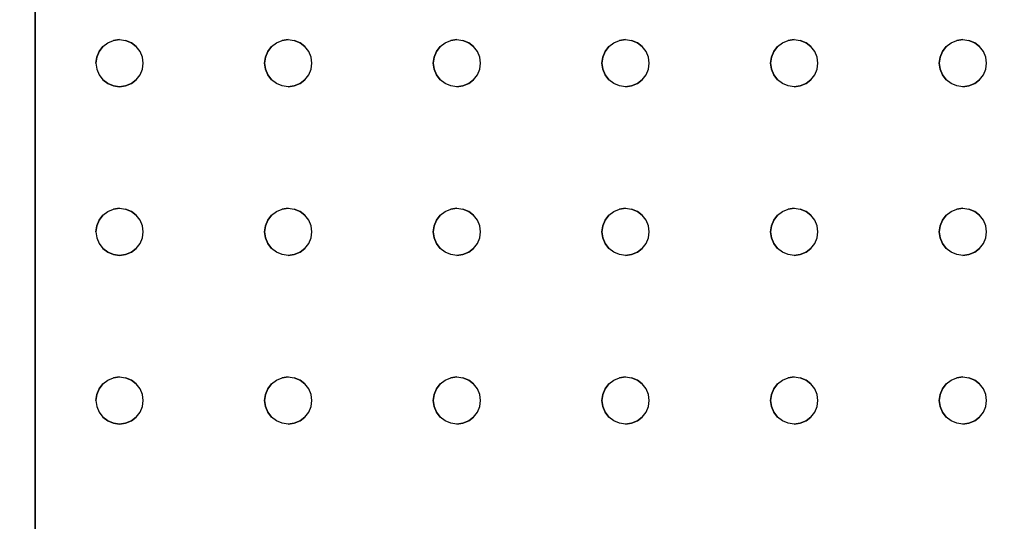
# Model space of a CAD drawing. Header units: inches. Extents: x -827 to 154, y -802 to 207.
# Drawn here: x 51.55 to 74.8, y -121.48 to -109.78 of the extents above; entities that cross this region are included whole.
import ezdxf

# ---------------------------------------------------------------- set-up
doc = ezdxf.new("R2010")
doc.units = ezdxf.units.IN
doc.header["$MEASUREMENT"] = 0
for name, color, linetype, lineweight in [('A-ANNO-DIMS', 211, 'Continuous', 9), ('A-ANNO-DIMS-48', 211, 'Continuous', 9), ('Layer0', 7, 'Continuous', 9), ('welding_bench_skp', 8, 'Continuous', 9)]:
    doc.layers.add(name, color=color, linetype=linetype, lineweight=lineweight)
doc.styles.add('Arial', font='arial.ttf', dxfattribs={"height": 4.5})
doc.dimstyles.new('Linear_-_3_32__Arial', dxfattribs={"dimscale": 12, "dimtxt": 4.591167, "dimasz": 0.5, "dimexe": 0.375, "dimexo": 0.25, "dimgap": 0.25, "dimtad": 1, "dimdec": 5, "dimrnd": 0.03125, "dimzin": 1, "dimdsep": 46, "dimlunit": 4, "dimtxsty": 'Arial', "dimblk1": 'OBLIQUE', "dimblk2": 'OBLIQUE', "dimsah": 1, "dimcen": 0.09, "dimdle": 0.375, "dimazin": 0, "dimtfac": 1, "dimtdec": 4, "dimtix": 1, "dimtmove": 0, "dimatfit": 3, "dimfxl": 1, "dimtvp": 1, "dimtfill": 1, "dimfrac": 2, "dimtolj": 1, "dimtzin": 0, "dimarcsym": 2})

# ---------------------------------------------------------------- blocks, each defined once
blk = doc.blocks.new('welding_bench_skp_5-403460-Level 1')
at = {"layer": 'Layer0'}
for p, q in [((4.724, 59.055), (34.646, 59.055)), ((34.646, 59.055), (4.724, 59.055)), ((9.365, 57.362), (9.453, 57.476)), ((9.453, 57.476), (9.365, 57.362)), ((9.567, 57.564), (9.453, 57.476)), ((9.567, 57.564), (9.453, 57.476)), ((9.7, 57.619), (9.567, 57.564)), ((9.7, 57.619), (9.567, 57.564)), ((9.843, 57.638), (9.7, 57.619)), ((9.843, 57.638), (9.7, 57.619)), ((9.985, 57.619), (9.843, 57.638)), ((9.843, 57.638), (9.985, 57.619)), ((10.118, 57.564), (9.985, 57.619)), ((9.985, 57.619), (10.118, 57.564)), ((10.232, 57.476), (10.118, 57.564)), ((10.118, 57.564), (10.232, 57.476)), ((10.232, 57.476), (10.32, 57.362)), ((10.232, 57.476), (10.32, 57.362)), ((13.302, 57.362), (13.39, 57.476)), ((13.39, 57.476), (13.302, 57.362)), ((13.504, 57.564), (13.39, 57.476)), ((13.504, 57.564), (13.39, 57.476)), ((13.637, 57.619), (13.504, 57.564)), ((13.637, 57.619), (13.504, 57.564)), ((13.78, 57.638), (13.637, 57.619)), ((13.78, 57.638), (13.637, 57.619)), ((13.922, 57.619), (13.78, 57.638)), ((13.78, 57.638), (13.922, 57.619)), ((14.055, 57.564), (13.922, 57.619)), ((13.922, 57.619), (14.055, 57.564)), ((14.169, 57.476), (14.055, 57.564)), ((14.055, 57.564), (14.169, 57.476)), ((14.169, 57.476), (14.257, 57.362)), ((14.169, 57.476), (14.257, 57.362)), ((17.239, 57.362), (17.327, 57.476)), ((17.327, 57.476), (17.239, 57.362)), ((17.441, 57.564), (17.327, 57.476)), ((17.441, 57.564), (17.327, 57.476)), ((17.574, 57.619), (17.441, 57.564)), ((17.574, 57.619), (17.441, 57.564)), ((17.717, 57.638), (17.574, 57.619)), ((17.717, 57.638), (17.574, 57.619)), ((17.859, 57.619), (17.717, 57.638)), ((17.717, 57.638), (17.859, 57.619)), ((17.992, 57.564), (17.859, 57.619)), ((17.859, 57.619), (17.992, 57.564)), ((18.106, 57.476), (17.992, 57.564)), ((17.992, 57.564), (18.106, 57.476)), ((18.106, 57.476), (18.194, 57.362)), ((18.106, 57.476), (18.194, 57.362)), ((9.291, 57.087), (9.31, 57.229)), ((9.31, 57.229), (9.291, 57.087)), ((9.31, 57.229), (9.365, 57.362)), ((9.365, 57.362), (9.31, 57.229)), ((10.32, 57.362), (10.375, 57.229)), ((10.32, 57.362), (10.375, 57.229)), ((10.375, 57.229), (10.394, 57.087)), ((10.394, 57.087), (10.375, 57.229)), ((13.228, 57.087), (13.247, 57.229)), ((13.247, 57.229), (13.228, 57.087)), ((13.247, 57.229), (13.302, 57.362)), ((13.302, 57.362), (13.247, 57.229)), ((14.257, 57.362), (14.312, 57.229)), ((14.257, 57.362), (14.312, 57.229)), ((14.312, 57.229), (14.331, 57.087)), ((14.331, 57.087), (14.312, 57.229)), ((17.165, 57.087), (17.184, 57.229)), ((17.184, 57.229), (17.165, 57.087)), ((17.184, 57.229), (17.239, 57.362)), ((17.239, 57.362), (17.184, 57.229)), ((18.194, 57.362), (18.249, 57.229)), ((18.194, 57.362), (18.249, 57.229)), ((18.249, 57.229), (18.268, 57.087)), ((18.268, 57.087), (18.249, 57.229)), ((9.31, 56.944), (9.291, 57.087)), ((9.291, 57.087), (9.31, 56.944)), ((10.394, 57.087), (10.375, 56.944)), ((10.394, 57.087), (10.375, 56.944)), ((13.247, 56.944), (13.228, 57.087)), ((13.228, 57.087), (13.247, 56.944)), ((14.331, 57.087), (14.312, 56.944)), ((14.331, 57.087), (14.312, 56.944)), ((17.184, 56.944), (17.165, 57.087)), ((17.165, 57.087), (17.184, 56.944)), ((18.268, 57.087), (18.249, 56.944)), ((18.268, 57.087), (18.249, 56.944)), ((9.365, 56.811), (9.31, 56.944)), ((9.31, 56.944), (9.365, 56.811)), ((9.453, 56.697), (9.365, 56.811)), ((9.365, 56.811), (9.453, 56.697)), ((10.32, 56.811), (10.232, 56.697)), ((10.232, 56.697), (10.32, 56.811)), ((10.375, 56.944), (10.32, 56.811)), ((10.32, 56.811), (10.375, 56.944)), ((13.302, 56.811), (13.247, 56.944)), ((13.247, 56.944), (13.302, 56.811)), ((13.39, 56.697), (13.302, 56.811)), ((13.302, 56.811), (13.39, 56.697)), ((14.257, 56.811), (14.169, 56.697)), ((14.169, 56.697), (14.257, 56.811)), ((14.312, 56.944), (14.257, 56.811)), ((14.257, 56.811), (14.312, 56.944)), ((17.239, 56.811), (17.184, 56.944)), ((17.184, 56.944), (17.239, 56.811)), ((17.327, 56.697), (17.239, 56.811)), ((17.239, 56.811), (17.327, 56.697)), ((18.194, 56.811), (18.106, 56.697)), ((18.106, 56.697), (18.194, 56.811)), ((18.249, 56.944), (18.194, 56.811)), ((18.194, 56.811), (18.249, 56.944)), ((9.453, 56.697), (9.567, 56.609)), ((9.453, 56.697), (9.567, 56.609)), ((9.567, 56.609), (9.7, 56.554)), ((9.567, 56.609), (9.7, 56.554)), ((9.7, 56.554), (9.843, 56.535)), ((9.7, 56.554), (9.843, 56.535)), ((9.843, 56.535), (9.985, 56.554)), ((9.843, 56.535), (9.985, 56.554)), ((9.985, 56.554), (10.118, 56.609)), ((9.985, 56.554), (10.118, 56.609)), ((10.118, 56.609), (10.232, 56.697)), ((10.118, 56.609), (10.232, 56.697)), ((13.39, 56.697), (13.504, 56.609)), ((13.39, 56.697), (13.504, 56.609)), ((13.504, 56.609), (13.637, 56.554)), ((13.504, 56.609), (13.637, 56.554)), ((13.637, 56.554), (13.78, 56.535)), ((13.637, 56.554), (13.78, 56.535)), ((13.78, 56.535), (13.922, 56.554)), ((13.78, 56.535), (13.922, 56.554)), ((13.922, 56.554), (14.055, 56.609)), ((13.922, 56.554), (14.055, 56.609)), ((14.055, 56.609), (14.169, 56.697)), ((14.055, 56.609), (14.169, 56.697)), ((17.327, 56.697), (17.441, 56.609)), ((17.327, 56.697), (17.441, 56.609)), ((17.441, 56.609), (17.574, 56.554)), ((17.441, 56.609), (17.574, 56.554)), ((17.574, 56.554), (17.717, 56.535)), ((17.574, 56.554), (17.717, 56.535)), ((17.717, 56.535), (17.859, 56.554)), ((17.717, 56.535), (17.859, 56.554)), ((17.859, 56.554), (17.992, 56.609)), ((17.859, 56.554), (17.992, 56.609)), ((17.992, 56.609), (18.106, 56.697)), ((17.992, 56.609), (18.106, 56.697)), ((9.365, 53.425), (9.453, 53.539)), ((9.365, 53.425), (9.453, 53.539)), ((9.567, 53.627), (9.453, 53.539)), ((9.453, 53.539), (9.567, 53.627)), ((9.7, 53.682), (9.567, 53.627)), ((9.567, 53.627), (9.7, 53.682)), ((9.843, 53.701), (9.7, 53.682)), ((9.7, 53.682), (9.843, 53.701)), ((9.985, 53.682), (9.843, 53.701)), ((9.843, 53.701), (9.985, 53.682)), ((10.118, 53.627), (9.985, 53.682)), ((9.985, 53.682), (10.118, 53.627)), ((10.232, 53.539), (10.118, 53.627)), ((10.118, 53.627), (10.232, 53.539)), ((10.232, 53.539), (10.32, 53.425)), ((10.232, 53.539), (10.32, 53.425)), ((13.302, 53.425), (13.39, 53.539)), ((13.302, 53.425), (13.39, 53.539)), ((13.504, 53.627), (13.39, 53.539)), ((13.39, 53.539), (13.504, 53.627)), ((13.637, 53.682), (13.504, 53.627)), ((13.504, 53.627), (13.637, 53.682)), ((13.78, 53.701), (13.637, 53.682)), ((13.637, 53.682), (13.78, 53.701)), ((13.922, 53.682), (13.78, 53.701)), ((13.78, 53.701), (13.922, 53.682)), ((14.055, 53.627), (13.922, 53.682)), ((13.922, 53.682), (14.055, 53.627)), ((14.169, 53.539), (14.055, 53.627)), ((14.055, 53.627), (14.169, 53.539)), ((14.169, 53.539), (14.257, 53.425)), ((14.169, 53.539), (14.257, 53.425)), ((17.239, 53.425), (17.327, 53.539)), ((17.239, 53.425), (17.327, 53.539)), ((17.441, 53.627), (17.327, 53.539)), ((17.327, 53.539), (17.441, 53.627)), ((17.574, 53.682), (17.441, 53.627)), ((17.441, 53.627), (17.574, 53.682)), ((17.717, 53.701), (17.574, 53.682)), ((17.574, 53.682), (17.717, 53.701)), ((17.859, 53.682), (17.717, 53.701)), ((17.717, 53.701), (17.859, 53.682)), ((17.992, 53.627), (17.859, 53.682)), ((17.859, 53.682), (17.992, 53.627)), ((18.106, 53.539), (17.992, 53.627)), ((17.992, 53.627), (18.106, 53.539)), ((18.106, 53.539), (18.194, 53.425)), ((18.106, 53.539), (18.194, 53.425)), ((9.291, 53.15), (9.31, 53.292)), ((9.291, 53.15), (9.31, 53.292)), ((9.31, 53.292), (9.365, 53.425)), ((9.31, 53.292), (9.365, 53.425)), ((10.32, 53.425), (10.375, 53.292)), ((10.32, 53.425), (10.375, 53.292)), ((10.375, 53.292), (10.394, 53.15)), ((10.394, 53.15), (10.375, 53.292)), ((13.228, 53.15), (13.247, 53.292)), ((13.228, 53.15), (13.247, 53.292)), ((13.247, 53.292), (13.302, 53.425)), ((13.247, 53.292), (13.302, 53.425)), ((14.257, 53.425), (14.312, 53.292)), ((14.257, 53.425), (14.312, 53.292)), ((14.312, 53.292), (14.331, 53.15)), ((14.331, 53.15), (14.312, 53.292)), ((17.165, 53.15), (17.184, 53.292)), ((17.165, 53.15), (17.184, 53.292)), ((17.184, 53.292), (17.239, 53.425)), ((17.184, 53.292), (17.239, 53.425)), ((18.194, 53.425), (18.249, 53.292)), ((18.194, 53.425), (18.249, 53.292)), ((18.249, 53.292), (18.268, 53.15)), ((18.268, 53.15), (18.249, 53.292)), ((9.31, 53.007), (9.291, 53.15)), ((9.291, 53.15), (9.31, 53.007)), ((10.394, 53.15), (10.375, 53.007)), ((10.394, 53.15), (10.375, 53.007)), ((13.247, 53.007), (13.228, 53.15)), ((13.228, 53.15), (13.247, 53.007)), ((14.331, 53.15), (14.312, 53.007)), ((14.331, 53.15), (14.312, 53.007)), ((17.184, 53.007), (17.165, 53.15)), ((17.165, 53.15), (17.184, 53.007)), ((18.268, 53.15), (18.249, 53.007)), ((18.268, 53.15), (18.249, 53.007)), ((9.365, 52.874), (9.31, 53.007)), ((9.31, 53.007), (9.365, 52.874)), ((9.453, 52.76), (9.365, 52.874)), ((9.365, 52.874), (9.453, 52.76)), ((10.32, 52.874), (10.232, 52.76)), ((10.232, 52.76), (10.32, 52.874)), ((10.375, 53.007), (10.32, 52.874)), ((10.32, 52.874), (10.375, 53.007)), ((13.302, 52.874), (13.247, 53.007)), ((13.247, 53.007), (13.302, 52.874)), ((13.39, 52.76), (13.302, 52.874)), ((13.302, 52.874), (13.39, 52.76)), ((14.257, 52.874), (14.169, 52.76)), ((14.169, 52.76), (14.257, 52.874)), ((14.312, 53.007), (14.257, 52.874)), ((14.257, 52.874), (14.312, 53.007)), ((17.239, 52.874), (17.184, 53.007)), ((17.184, 53.007), (17.239, 52.874)), ((17.327, 52.76), (17.239, 52.874)), ((17.239, 52.874), (17.327, 52.76)), ((18.194, 52.874), (18.106, 52.76)), ((18.106, 52.76), (18.194, 52.874)), ((18.249, 53.007), (18.194, 52.874)), ((18.194, 52.874), (18.249, 53.007)), ((9.453, 52.76), (9.567, 52.672)), ((9.453, 52.76), (9.567, 52.672)), ((9.567, 52.672), (9.7, 52.617)), ((9.567, 52.672), (9.7, 52.617)), ((9.7, 52.617), (9.843, 52.598)), ((9.7, 52.617), (9.843, 52.598)), ((9.843, 52.598), (9.985, 52.617)), ((9.843, 52.598), (9.985, 52.617)), ((9.985, 52.617), (10.118, 52.672)), ((9.985, 52.617), (10.118, 52.672)), ((10.118, 52.672), (10.232, 52.76)), ((10.118, 52.672), (10.232, 52.76)), ((13.39, 52.76), (13.504, 52.672)), ((13.39, 52.76), (13.504, 52.672)), ((13.504, 52.672), (13.637, 52.617)), ((13.504, 52.672), (13.637, 52.617)), ((13.637, 52.617), (13.78, 52.598)), ((13.637, 52.617), (13.78, 52.598)), ((13.78, 52.598), (13.922, 52.617)), ((13.78, 52.598), (13.922, 52.617)), ((13.922, 52.617), (14.055, 52.672)), ((13.922, 52.617), (14.055, 52.672)), ((14.055, 52.672), (14.169, 52.76)), ((14.055, 52.672), (14.169, 52.76)), ((17.327, 52.76), (17.441, 52.672)), ((17.327, 52.76), (17.441, 52.672)), ((17.441, 52.672), (17.574, 52.617)), ((17.441, 52.672), (17.574, 52.617)), ((17.574, 52.617), (17.717, 52.598)), ((17.574, 52.617), (17.717, 52.598)), ((17.717, 52.598), (17.859, 52.617)), ((17.717, 52.598), (17.859, 52.617)), ((17.859, 52.617), (17.992, 52.672)), ((17.859, 52.617), (17.992, 52.672)), ((17.992, 52.672), (18.106, 52.76)), ((17.992, 52.672), (18.106, 52.76)), ((9.843, 49.764), (9.7, 49.745)), ((9.7, 49.745), (9.843, 49.764)), ((9.985, 49.745), (9.843, 49.764)), ((9.843, 49.764), (9.985, 49.745)), ((13.78, 49.764), (13.637, 49.745)), ((13.637, 49.745), (13.78, 49.764)), ((13.922, 49.745), (13.78, 49.764)), ((13.78, 49.764), (13.922, 49.745)), ((17.717, 49.764), (17.574, 49.745)), ((17.574, 49.745), (17.717, 49.764)), ((17.859, 49.745), (17.717, 49.764)), ((17.717, 49.764), (17.859, 49.745)), ((9.365, 49.488), (9.453, 49.602)), ((9.365, 49.488), (9.453, 49.602)), ((9.567, 49.69), (9.453, 49.602)), ((9.453, 49.602), (9.567, 49.69)), ((9.7, 49.745), (9.567, 49.69)), ((9.567, 49.69), (9.7, 49.745)), ((10.118, 49.69), (9.985, 49.745)), ((9.985, 49.745), (10.118, 49.69)), ((10.232, 49.602), (10.118, 49.69)), ((10.118, 49.69), (10.232, 49.602)), ((10.232, 49.602), (10.32, 49.488)), ((10.232, 49.602), (10.32, 49.488)), ((13.302, 49.488), (13.39, 49.602)), ((13.302, 49.488), (13.39, 49.602)), ((13.504, 49.69), (13.39, 49.602)), ((13.39, 49.602), (13.504, 49.69)), ((13.637, 49.745), (13.504, 49.69)), ((13.504, 49.69), (13.637, 49.745)), ((14.055, 49.69), (13.922, 49.745)), ((13.922, 49.745), (14.055, 49.69)), ((14.169, 49.602), (14.055, 49.69)), ((14.055, 49.69), (14.169, 49.602)), ((14.169, 49.602), (14.257, 49.488)), ((14.169, 49.602), (14.257, 49.488)), ((17.239, 49.488), (17.327, 49.602)), ((17.239, 49.488), (17.327, 49.602)), ((17.441, 49.69), (17.327, 49.602)), ((17.327, 49.602), (17.441, 49.69)), ((17.574, 49.745), (17.441, 49.69)), ((17.441, 49.69), (17.574, 49.745)), ((17.992, 49.69), (17.859, 49.745)), ((17.859, 49.745), (17.992, 49.69)), ((18.106, 49.602), (17.992, 49.69)), ((17.992, 49.69), (18.106, 49.602)), ((18.106, 49.602), (18.194, 49.488)), ((18.106, 49.602), (18.194, 49.488)), ((9.291, 49.213), (9.31, 49.355)), ((9.291, 49.213), (9.31, 49.355)), ((9.31, 49.355), (9.365, 49.488)), ((9.31, 49.355), (9.365, 49.488)), ((10.32, 49.488), (10.375, 49.355)), ((10.32, 49.488), (10.375, 49.355)), ((10.375, 49.355), (10.394, 49.213)), ((10.394, 49.213), (10.375, 49.355)), ((13.228, 49.213), (13.247, 49.355)), ((13.228, 49.213), (13.247, 49.355)), ((13.247, 49.355), (13.302, 49.488)), ((13.247, 49.355), (13.302, 49.488)), ((14.257, 49.488), (14.312, 49.355)), ((14.257, 49.488), (14.312, 49.355)), ((14.312, 49.355), (14.331, 49.213)), ((14.331, 49.213), (14.312, 49.355)), ((17.165, 49.213), (17.184, 49.355)), ((17.165, 49.213), (17.184, 49.355)), ((17.184, 49.355), (17.239, 49.488)), ((17.184, 49.355), (17.239, 49.488)), ((18.194, 49.488), (18.249, 49.355)), ((18.194, 49.488), (18.249, 49.355)), ((18.249, 49.355), (18.268, 49.213)), ((18.268, 49.213), (18.249, 49.355)), ((9.31, 49.07), (9.291, 49.213)), ((9.291, 49.213), (9.31, 49.07)), ((9.365, 48.937), (9.31, 49.07)), ((9.31, 49.07), (9.365, 48.937)), ((10.375, 49.07), (10.32, 48.937)), ((10.32, 48.937), (10.375, 49.07)), ((10.394, 49.213), (10.375, 49.07)), ((10.394, 49.213), (10.375, 49.07)), ((13.247, 49.07), (13.228, 49.213)), ((13.228, 49.213), (13.247, 49.07)), ((13.302, 48.937), (13.247, 49.07)), ((13.247, 49.07), (13.302, 48.937)), ((14.312, 49.07), (14.257, 48.937)), ((14.257, 48.937), (14.312, 49.07)), ((14.331, 49.213), (14.312, 49.07)), ((14.331, 49.213), (14.312, 49.07)), ((17.184, 49.07), (17.165, 49.213)), ((17.165, 49.213), (17.184, 49.07)), ((17.239, 48.937), (17.184, 49.07)), ((17.184, 49.07), (17.239, 48.937)), ((18.249, 49.07), (18.194, 48.937)), ((18.194, 48.937), (18.249, 49.07)), ((18.268, 49.213), (18.249, 49.07)), ((18.268, 49.213), (18.249, 49.07)), ((9.453, 48.823), (9.365, 48.937)), ((9.365, 48.937), (9.453, 48.823)), ((10.32, 48.937), (10.232, 48.823)), ((10.232, 48.823), (10.32, 48.937)), ((13.39, 48.823), (13.302, 48.937)), ((13.302, 48.937), (13.39, 48.823)), ((14.257, 48.937), (14.169, 48.823)), ((14.169, 48.823), (14.257, 48.937)), ((17.327, 48.823), (17.239, 48.937)), ((17.239, 48.937), (17.327, 48.823)), ((18.194, 48.937), (18.106, 48.823)), ((18.106, 48.823), (18.194, 48.937)), ((9.453, 48.823), (9.567, 48.735)), ((9.453, 48.823), (9.567, 48.735)), ((9.567, 48.735), (9.7, 48.68)), ((9.567, 48.735), (9.7, 48.68)), ((9.7, 48.68), (9.843, 48.661)), ((9.7, 48.68), (9.843, 48.661)), ((9.843, 48.661), (9.985, 48.68)), ((9.843, 48.661), (9.985, 48.68)), ((9.985, 48.68), (10.118, 48.735)), ((9.985, 48.68), (10.118, 48.735)), ((10.118, 48.735), (10.232, 48.823)), ((10.118, 48.735), (10.232, 48.823)), ((13.39, 48.823), (13.504, 48.735)), ((13.39, 48.823), (13.504, 48.735)), ((13.504, 48.735), (13.637, 48.68)), ((13.504, 48.735), (13.637, 48.68)), ((13.637, 48.68), (13.78, 48.661)), ((13.637, 48.68), (13.78, 48.661)), ((13.78, 48.661), (13.922, 48.68)), ((13.78, 48.661), (13.922, 48.68)), ((13.922, 48.68), (14.055, 48.735)), ((13.922, 48.68), (14.055, 48.735)), ((14.055, 48.735), (14.169, 48.823)), ((14.055, 48.735), (14.169, 48.823)), ((17.327, 48.823), (17.441, 48.735)), ((17.327, 48.823), (17.441, 48.735)), ((17.441, 48.735), (17.574, 48.68)), ((17.441, 48.735), (17.574, 48.68)), ((17.574, 48.68), (17.717, 48.661)), ((17.574, 48.68), (17.717, 48.661)), ((17.717, 48.661), (17.859, 48.68)), ((17.717, 48.661), (17.859, 48.68)), ((17.859, 48.68), (17.992, 48.735)), ((17.859, 48.68), (17.992, 48.735)), ((17.992, 48.735), (18.106, 48.823)), ((17.992, 48.735), (18.106, 48.823)), ((9.7, 45.808), (9.567, 45.753)), ((9.567, 45.753), (9.7, 45.808)), ((9.843, 45.827), (9.7, 45.808)), ((9.7, 45.808), (9.843, 45.827)), ((9.985, 45.808), (9.843, 45.827)), ((9.843, 45.827), (9.985, 45.808)), ((10.118, 45.753), (9.985, 45.808)), ((9.985, 45.808), (10.118, 45.753)), ((13.637, 45.808), (13.504, 45.753)), ((13.504, 45.753), (13.637, 45.808)), ((13.78, 45.827), (13.637, 45.808)), ((13.637, 45.808), (13.78, 45.827)), ((13.922, 45.808), (13.78, 45.827)), ((13.78, 45.827), (13.922, 45.808)), ((14.055, 45.753), (13.922, 45.808)), ((13.922, 45.808), (14.055, 45.753)), ((17.574, 45.808), (17.441, 45.753)), ((17.441, 45.753), (17.574, 45.808)), ((17.717, 45.827), (17.574, 45.808)), ((17.574, 45.808), (17.717, 45.827)), ((17.859, 45.808), (17.717, 45.827)), ((17.717, 45.827), (17.859, 45.808)), ((17.992, 45.753), (17.859, 45.808)), ((17.859, 45.808), (17.992, 45.753)), ((9.365, 45.551), (9.453, 45.665)), ((9.365, 45.551), (9.453, 45.665)), ((9.567, 45.753), (9.453, 45.665)), ((9.453, 45.665), (9.567, 45.753)), ((10.232, 45.665), (10.118, 45.753)), ((10.118, 45.753), (10.232, 45.665)), ((10.232, 45.665), (10.32, 45.551)), ((10.232, 45.665), (10.32, 45.551)), ((13.302, 45.551), (13.39, 45.665)), ((13.302, 45.551), (13.39, 45.665)), ((13.504, 45.753), (13.39, 45.665)), ((13.39, 45.665), (13.504, 45.753)), ((14.169, 45.665), (14.055, 45.753)), ((14.055, 45.753), (14.169, 45.665)), ((14.169, 45.665), (14.257, 45.551)), ((14.169, 45.665), (14.257, 45.551)), ((17.239, 45.551), (17.327, 45.665)), ((17.239, 45.551), (17.327, 45.665)), ((17.441, 45.753), (17.327, 45.665)), ((17.327, 45.665), (17.441, 45.753)), ((18.106, 45.665), (17.992, 45.753)), ((17.992, 45.753), (18.106, 45.665)), ((18.106, 45.665), (18.194, 45.551)), ((18.106, 45.665), (18.194, 45.551)), ((9.291, 45.276), (9.31, 45.418)), ((9.291, 45.276), (9.31, 45.418)), ((9.31, 45.418), (9.365, 45.551)), ((9.31, 45.418), (9.365, 45.551)), ((10.32, 45.551), (10.375, 45.418)), ((10.32, 45.551), (10.375, 45.418)), ((10.375, 45.418), (10.394, 45.276)), ((10.394, 45.276), (10.375, 45.418)), ((13.228, 45.276), (13.247, 45.418)), ((13.228, 45.276), (13.247, 45.418)), ((13.247, 45.418), (13.302, 45.551)), ((13.247, 45.418), (13.302, 45.551)), ((14.257, 45.551), (14.312, 45.418)), ((14.257, 45.551), (14.312, 45.418)), ((14.312, 45.418), (14.331, 45.276)), ((14.331, 45.276), (14.312, 45.418)), ((17.165, 45.276), (17.184, 45.418)), ((17.165, 45.276), (17.184, 45.418)), ((17.184, 45.418), (17.239, 45.551)), ((17.184, 45.418), (17.239, 45.551)), ((18.194, 45.551), (18.249, 45.418)), ((18.194, 45.551), (18.249, 45.418)), ((18.249, 45.418), (18.268, 45.276)), ((18.268, 45.276), (18.249, 45.418)), ((9.31, 45.133), (9.291, 45.276)), ((9.291, 45.276), (9.31, 45.133)), ((9.365, 45), (9.31, 45.133)), ((9.31, 45.133), (9.365, 45)), ((10.375, 45.133), (10.32, 45)), ((10.32, 45), (10.375, 45.133)), ((10.394, 45.276), (10.375, 45.133)), ((10.394, 45.276), (10.375, 45.133)), ((13.247, 45.133), (13.228, 45.276)), ((13.228, 45.276), (13.247, 45.133)), ((13.302, 45), (13.247, 45.133)), ((13.247, 45.133), (13.302, 45)), ((14.312, 45.133), (14.257, 45)), ((14.257, 45), (14.312, 45.133)), ((14.331, 45.276), (14.312, 45.133)), ((14.331, 45.276), (14.312, 45.133)), ((17.184, 45.133), (17.165, 45.276)), ((17.165, 45.276), (17.184, 45.133)), ((17.239, 45), (17.184, 45.133)), ((17.184, 45.133), (17.239, 45)), ((18.249, 45.133), (18.194, 45)), ((18.194, 45), (18.249, 45.133)), ((18.268, 45.276), (18.249, 45.133)), ((18.268, 45.276), (18.249, 45.133)), ((9.453, 44.886), (9.365, 45)), ((9.365, 45), (9.453, 44.886)), ((9.453, 44.886), (9.567, 44.798)), ((9.453, 44.886), (9.567, 44.798)), ((10.118, 44.798), (10.232, 44.886)), ((10.118, 44.798), (10.232, 44.886)), ((10.32, 45), (10.232, 44.886)), ((10.232, 44.886), (10.32, 45)), ((13.39, 44.886), (13.302, 45)), ((13.302, 45), (13.39, 44.886)), ((13.39, 44.886), (13.504, 44.798)), ((13.39, 44.886), (13.504, 44.798)), ((14.055, 44.798), (14.169, 44.886)), ((14.055, 44.798), (14.169, 44.886)), ((14.257, 45), (14.169, 44.886)), ((14.169, 44.886), (14.257, 45)), ((17.327, 44.886), (17.239, 45)), ((17.239, 45), (17.327, 44.886)), ((17.327, 44.886), (17.441, 44.798)), ((17.327, 44.886), (17.441, 44.798)), ((17.992, 44.798), (18.106, 44.886)), ((17.992, 44.798), (18.106, 44.886)), ((18.194, 45), (18.106, 44.886)), ((18.106, 44.886), (18.194, 45)), ((9.567, 44.798), (9.7, 44.743)), ((9.567, 44.798), (9.7, 44.743)), ((9.7, 44.743), (9.843, 44.724)), ((9.7, 44.743), (9.843, 44.724)), ((9.843, 44.724), (9.985, 44.743)), ((9.843, 44.724), (9.985, 44.743)), ((9.985, 44.743), (10.118, 44.798)), ((9.985, 44.743), (10.118, 44.798)), ((13.504, 44.798), (13.637, 44.743)), ((13.504, 44.798), (13.637, 44.743)), ((13.637, 44.743), (13.78, 44.724)), ((13.637, 44.743), (13.78, 44.724)), ((13.78, 44.724), (13.922, 44.743)), ((13.78, 44.724), (13.922, 44.743)), ((13.922, 44.743), (14.055, 44.798)), ((13.922, 44.743), (14.055, 44.798)), ((17.441, 44.798), (17.574, 44.743)), ((17.441, 44.798), (17.574, 44.743)), ((17.574, 44.743), (17.717, 44.724)), ((17.574, 44.743), (17.717, 44.724)), ((17.717, 44.724), (17.859, 44.743)), ((17.717, 44.724), (17.859, 44.743)), ((17.859, 44.743), (17.992, 44.798)), ((17.859, 44.743), (17.992, 44.798)), ((9.7, 41.871), (9.567, 41.816)), ((9.567, 41.816), (9.7, 41.871)), ((9.843, 41.89), (9.7, 41.871)), ((9.7, 41.871), (9.843, 41.89)), ((9.985, 41.871), (9.843, 41.89)), ((9.843, 41.89), (9.985, 41.871)), ((10.118, 41.816), (9.985, 41.871)), ((9.985, 41.871), (10.118, 41.816)), ((13.637, 41.871), (13.504, 41.816)), ((13.504, 41.816), (13.637, 41.871)), ((13.78, 41.89), (13.637, 41.871)), ((13.637, 41.871), (13.78, 41.89)), ((13.922, 41.871), (13.78, 41.89)), ((13.78, 41.89), (13.922, 41.871)), ((14.055, 41.816), (13.922, 41.871)), ((13.922, 41.871), (14.055, 41.816)), ((17.574, 41.871), (17.441, 41.816)), ((17.441, 41.816), (17.574, 41.871)), ((17.717, 41.89), (17.574, 41.871)), ((17.574, 41.871), (17.717, 41.89)), ((17.859, 41.871), (17.717, 41.89)), ((17.717, 41.89), (17.859, 41.871)), ((17.992, 41.816), (17.859, 41.871)), ((17.859, 41.871), (17.992, 41.816)), ((9.365, 41.614), (9.453, 41.728)), ((9.365, 41.614), (9.453, 41.728)), ((9.567, 41.816), (9.453, 41.728)), ((9.453, 41.728), (9.567, 41.816)), ((10.232, 41.728), (10.118, 41.816)), ((10.118, 41.816), (10.232, 41.728)), ((10.232, 41.728), (10.32, 41.614)), ((10.232, 41.728), (10.32, 41.614)), ((13.302, 41.614), (13.39, 41.728)), ((13.302, 41.614), (13.39, 41.728)), ((13.504, 41.816), (13.39, 41.728)), ((13.39, 41.728), (13.504, 41.816)), ((14.169, 41.728), (14.055, 41.816)), ((14.055, 41.816), (14.169, 41.728)), ((14.169, 41.728), (14.257, 41.614)), ((14.169, 41.728), (14.257, 41.614)), ((17.239, 41.614), (17.327, 41.728)), ((17.239, 41.614), (17.327, 41.728)), ((17.441, 41.816), (17.327, 41.728)), ((17.327, 41.728), (17.441, 41.816)), ((18.106, 41.728), (17.992, 41.816)), ((17.992, 41.816), (18.106, 41.728)), ((18.106, 41.728), (18.194, 41.614)), ((18.106, 41.728), (18.194, 41.614)), ((9.291, 41.339), (9.31, 41.481)), ((9.291, 41.339), (9.31, 41.481)), ((9.31, 41.481), (9.365, 41.614)), ((9.31, 41.481), (9.365, 41.614)), ((10.32, 41.614), (10.375, 41.481)), ((10.32, 41.614), (10.375, 41.481)), ((10.375, 41.481), (10.394, 41.339)), ((10.394, 41.339), (10.375, 41.481)), ((13.228, 41.339), (13.247, 41.481)), ((13.228, 41.339), (13.247, 41.481)), ((13.247, 41.481), (13.302, 41.614)), ((13.247, 41.481), (13.302, 41.614)), ((14.257, 41.614), (14.312, 41.481)), ((14.257, 41.614), (14.312, 41.481)), ((14.312, 41.481), (14.331, 41.339)), ((14.331, 41.339), (14.312, 41.481)), ((17.165, 41.339), (17.184, 41.481)), ((17.165, 41.339), (17.184, 41.481)), ((17.184, 41.481), (17.239, 41.614)), ((17.184, 41.481), (17.239, 41.614)), ((18.194, 41.614), (18.249, 41.481)), ((18.194, 41.614), (18.249, 41.481)), ((18.249, 41.481), (18.268, 41.339)), ((18.268, 41.339), (18.249, 41.481)), ((9.31, 41.196), (9.291, 41.339)), ((9.291, 41.339), (9.31, 41.196)), ((9.365, 41.063), (9.31, 41.196)), ((9.31, 41.196), (9.365, 41.063)), ((10.375, 41.196), (10.32, 41.063)), ((10.32, 41.063), (10.375, 41.196)), ((10.394, 41.339), (10.375, 41.196)), ((10.394, 41.339), (10.375, 41.196)), ((13.247, 41.196), (13.228, 41.339)), ((13.228, 41.339), (13.247, 41.196)), ((13.302, 41.063), (13.247, 41.196)), ((13.247, 41.196), (13.302, 41.063)), ((14.312, 41.196), (14.257, 41.063)), ((14.257, 41.063), (14.312, 41.196)), ((14.331, 41.339), (14.312, 41.196)), ((14.331, 41.339), (14.312, 41.196)), ((17.184, 41.196), (17.165, 41.339)), ((17.165, 41.339), (17.184, 41.196)), ((17.239, 41.063), (17.184, 41.196)), ((17.184, 41.196), (17.239, 41.063)), ((18.249, 41.196), (18.194, 41.063)), ((18.194, 41.063), (18.249, 41.196)), ((18.268, 41.339), (18.249, 41.196)), ((18.268, 41.339), (18.249, 41.196)), ((9.453, 40.949), (9.365, 41.063)), ((9.365, 41.063), (9.453, 40.949)), ((9.453, 40.949), (9.567, 40.861)), ((9.453, 40.949), (9.567, 40.861)), ((10.118, 40.861), (10.232, 40.949)), ((10.118, 40.861), (10.232, 40.949)), ((10.32, 41.063), (10.232, 40.949)), ((10.232, 40.949), (10.32, 41.063)), ((13.39, 40.949), (13.302, 41.063)), ((13.302, 41.063), (13.39, 40.949)), ((13.39, 40.949), (13.504, 40.861)), ((13.39, 40.949), (13.504, 40.861)), ((14.055, 40.861), (14.169, 40.949)), ((14.055, 40.861), (14.169, 40.949)), ((14.257, 41.063), (14.169, 40.949)), ((14.169, 40.949), (14.257, 41.063)), ((17.327, 40.949), (17.239, 41.063)), ((17.239, 41.063), (17.327, 40.949)), ((17.327, 40.949), (17.441, 40.861)), ((17.327, 40.949), (17.441, 40.861)), ((17.992, 40.861), (18.106, 40.949)), ((17.992, 40.861), (18.106, 40.949)), ((18.194, 41.063), (18.106, 40.949)), ((18.106, 40.949), (18.194, 41.063)), ((9.567, 40.861), (9.7, 40.806)), ((9.567, 40.861), (9.7, 40.806)), ((9.7, 40.806), (9.843, 40.787)), ((9.7, 40.806), (9.843, 40.787)), ((9.843, 40.787), (9.985, 40.806)), ((9.843, 40.787), (9.985, 40.806)), ((9.985, 40.806), (10.118, 40.861)), ((9.985, 40.806), (10.118, 40.861)), ((13.504, 40.861), (13.637, 40.806)), ((13.504, 40.861), (13.637, 40.806)), ((13.637, 40.806), (13.78, 40.787)), ((13.637, 40.806), (13.78, 40.787)), ((13.78, 40.787), (13.922, 40.806)), ((13.78, 40.787), (13.922, 40.806)), ((13.922, 40.806), (14.055, 40.861)), ((13.922, 40.806), (14.055, 40.861)), ((17.441, 40.861), (17.574, 40.806)), ((17.441, 40.861), (17.574, 40.806)), ((17.574, 40.806), (17.717, 40.787)), ((17.574, 40.806), (17.717, 40.787)), ((17.717, 40.787), (17.859, 40.806)), ((17.717, 40.787), (17.859, 40.806)), ((17.859, 40.806), (17.992, 40.861)), ((17.859, 40.806), (17.992, 40.861)), ((9.7, 37.934), (9.567, 37.879)), ((9.567, 37.879), (9.7, 37.934)), ((9.843, 37.953), (9.7, 37.934)), ((9.7, 37.934), (9.843, 37.953)), ((9.985, 37.934), (9.843, 37.953)), ((9.843, 37.953), (9.985, 37.934)), ((10.118, 37.879), (9.985, 37.934)), ((9.985, 37.934), (10.118, 37.879)), ((13.637, 37.934), (13.504, 37.879)), ((13.504, 37.879), (13.637, 37.934)), ((13.78, 37.953), (13.637, 37.934)), ((13.637, 37.934), (13.78, 37.953)), ((13.922, 37.934), (13.78, 37.953)), ((13.78, 37.953), (13.922, 37.934)), ((14.055, 37.879), (13.922, 37.934)), ((13.922, 37.934), (14.055, 37.879)), ((17.574, 37.934), (17.441, 37.879)), ((17.441, 37.879), (17.574, 37.934)), ((17.717, 37.953), (17.574, 37.934)), ((17.574, 37.934), (17.717, 37.953)), ((17.859, 37.934), (17.717, 37.953)), ((17.717, 37.953), (17.859, 37.934)), ((17.992, 37.879), (17.859, 37.934)), ((17.859, 37.934), (17.992, 37.879)), ((9.31, 37.544), (9.365, 37.677)), ((9.31, 37.544), (9.365, 37.677)), ((9.365, 37.677), (9.453, 37.791)), ((9.365, 37.677), (9.453, 37.791)), ((9.567, 37.879), (9.453, 37.791)), ((9.453, 37.791), (9.567, 37.879)), ((10.232, 37.791), (10.118, 37.879)), ((10.118, 37.879), (10.232, 37.791)), ((10.232, 37.791), (10.32, 37.677)), ((10.232, 37.791), (10.32, 37.677)), ((10.32, 37.677), (10.375, 37.544)), ((10.32, 37.677), (10.375, 37.544)), ((13.247, 37.544), (13.302, 37.677)), ((13.247, 37.544), (13.302, 37.677)), ((13.302, 37.677), (13.39, 37.791)), ((13.302, 37.677), (13.39, 37.791)), ((13.504, 37.879), (13.39, 37.791)), ((13.39, 37.791), (13.504, 37.879)), ((14.169, 37.791), (14.055, 37.879)), ((14.055, 37.879), (14.169, 37.791)), ((14.169, 37.791), (14.257, 37.677)), ((14.169, 37.791), (14.257, 37.677)), ((14.257, 37.677), (14.312, 37.544)), ((14.257, 37.677), (14.312, 37.544)), ((17.184, 37.544), (17.239, 37.677)), ((17.184, 37.544), (17.239, 37.677)), ((17.239, 37.677), (17.327, 37.791)), ((17.239, 37.677), (17.327, 37.791)), ((17.441, 37.879), (17.327, 37.791)), ((17.327, 37.791), (17.441, 37.879)), ((18.106, 37.791), (17.992, 37.879)), ((17.992, 37.879), (18.106, 37.791)), ((18.106, 37.791), (18.194, 37.677)), ((18.106, 37.791), (18.194, 37.677)), ((18.194, 37.677), (18.249, 37.544)), ((18.194, 37.677), (18.249, 37.544)), ((9.291, 37.402), (9.31, 37.544)), ((9.291, 37.402), (9.31, 37.544)), ((10.375, 37.544), (10.394, 37.402)), ((10.394, 37.402), (10.375, 37.544)), ((13.228, 37.402), (13.247, 37.544)), ((13.228, 37.402), (13.247, 37.544)), ((14.312, 37.544), (14.331, 37.402)), ((14.331, 37.402), (14.312, 37.544)), ((17.165, 37.402), (17.184, 37.544)), ((17.165, 37.402), (17.184, 37.544)), ((18.249, 37.544), (18.268, 37.402)), ((18.268, 37.402), (18.249, 37.544)), ((9.31, 37.259), (9.291, 37.402)), ((9.291, 37.402), (9.31, 37.259)), ((9.365, 37.126), (9.31, 37.259)), ((9.31, 37.259), (9.365, 37.126)), ((10.375, 37.259), (10.32, 37.126)), ((10.32, 37.126), (10.375, 37.259)), ((10.394, 37.402), (10.375, 37.259)), ((10.394, 37.402), (10.375, 37.259)), ((13.247, 37.259), (13.228, 37.402)), ((13.228, 37.402), (13.247, 37.259)), ((13.302, 37.126), (13.247, 37.259)), ((13.247, 37.259), (13.302, 37.126)), ((14.312, 37.259), (14.257, 37.126)), ((14.257, 37.126), (14.312, 37.259)), ((14.331, 37.402), (14.312, 37.259)), ((14.331, 37.402), (14.312, 37.259)), ((17.184, 37.259), (17.165, 37.402)), ((17.165, 37.402), (17.184, 37.259)), ((17.239, 37.126), (17.184, 37.259)), ((17.184, 37.259), (17.239, 37.126)), ((18.249, 37.259), (18.194, 37.126)), ((18.194, 37.126), (18.249, 37.259)), ((18.268, 37.402), (18.249, 37.259)), ((18.268, 37.402), (18.249, 37.259)), ((9.453, 37.012), (9.365, 37.126)), ((9.365, 37.126), (9.453, 37.012)), ((9.453, 37.012), (9.567, 36.924)), ((9.453, 37.012), (9.567, 36.924)), ((10.118, 36.924), (10.232, 37.012)), ((10.118, 36.924), (10.232, 37.012)), ((10.32, 37.126), (10.232, 37.012)), ((10.232, 37.012), (10.32, 37.126)), ((13.39, 37.012), (13.302, 37.126)), ((13.302, 37.126), (13.39, 37.012)), ((13.39, 37.012), (13.504, 36.924)), ((13.39, 37.012), (13.504, 36.924)), ((14.055, 36.924), (14.169, 37.012)), ((14.055, 36.924), (14.169, 37.012)), ((14.257, 37.126), (14.169, 37.012)), ((14.169, 37.012), (14.257, 37.126)), ((17.327, 37.012), (17.239, 37.126)), ((17.239, 37.126), (17.327, 37.012)), ((17.327, 37.012), (17.441, 36.924)), ((17.327, 37.012), (17.441, 36.924)), ((17.992, 36.924), (18.106, 37.012)), ((17.992, 36.924), (18.106, 37.012)), ((18.194, 37.126), (18.106, 37.012)), ((18.106, 37.012), (18.194, 37.126)), ((9.567, 36.924), (9.7, 36.869)), ((9.567, 36.924), (9.7, 36.869)), ((9.7, 36.869), (9.843, 36.85)), ((9.7, 36.869), (9.843, 36.85)), ((9.843, 36.85), (9.985, 36.869)), ((9.843, 36.85), (9.985, 36.869)), ((9.985, 36.869), (10.118, 36.924)), ((9.985, 36.869), (10.118, 36.924)), ((13.504, 36.924), (13.637, 36.869)), ((13.504, 36.924), (13.637, 36.869)), ((13.637, 36.869), (13.78, 36.85)), ((13.637, 36.869), (13.78, 36.85)), ((13.78, 36.85), (13.922, 36.869)), ((13.78, 36.85), (13.922, 36.869)), ((13.922, 36.869), (14.055, 36.924)), ((13.922, 36.869), (14.055, 36.924)), ((17.441, 36.924), (17.574, 36.869)), ((17.441, 36.924), (17.574, 36.869)), ((17.574, 36.869), (17.717, 36.85)), ((17.574, 36.869), (17.717, 36.85)), ((17.717, 36.85), (17.859, 36.869)), ((17.717, 36.85), (17.859, 36.869)), ((17.859, 36.869), (17.992, 36.924)), ((17.859, 36.869), (17.992, 36.924))]:
    blk.add_line(p, q, dxfattribs=at)
blk = doc.blocks.new('welding_bench_skp_1-403456-Level 1')
blk.add_blockref('welding_bench_skp_5-403460-Level 1', (-0.236, -0.236))
blk = doc.blocks.new('welding_bench_skp-403450-Level 1')
blk.add_blockref('welding_bench_skp_1-403456-Level 1', (0, 0))
blk = doc.blocks.new('DIMBLOCK3-Level 1')
at = {"layer": 'A-ANNO-DIMS-48'}
for p, q in [((149.165, 128.024), (149.165, -235.976)), ((46.104, 123.524), (153.665, 123.524)), ((149.165, 123.524), (46.104, 123.524)), ((46.104, -231.476), (153.665, -231.476)), ((149.165, -231.476), (46.104, -231.476))]:
    blk.add_line(p, q, dxfattribs=at)
at = {"layer": 'A-ANNO-DIMS-48', "lineweight": 50}
for p, q in [((149.165, 123.524), (146.165, 126.524)), ((149.165, 123.524), (152.165, 120.524)), ((149.165, -231.476), (146.165, -228.476)), ((149.165, -231.476), (152.165, -234.476))]:
    blk.add_line(p, q, dxfattribs=at)
at = {"layer": 'A-ANNO-DIMS-48', "color": 0, "insert": (140.323, -63.724), "char_height": 4.5, "width": 23.39376, "attachment_point": 1, "rotation": 90, "line_spacing_factor": 0.941778, "style": 'Arial', "bg_fill": 3, "box_fill_scale": 1.25, "bg_fill_color": 256, "bg_fill_true_color": 13158600, "bg_fill_transparency": 0}
blk.add_mtext('29\' - 7"', dxfattribs=at)
blk = doc.blocks.new('_Oblique')
at = {"color": 0, "linetype": 'ByBlock', "lineweight": -2}
blk.add_line((-0.5, -0.5), (0.5, 0.5), dxfattribs=at)

msp = doc.modelspace()

# ---------------------------------------------------------------- block references
at = {"layer": 'welding_bench_skp', "color": 7, "rotation": 90.0000000000004}
msp.add_blockref('welding_bench_skp-403450-Level 1', (110.724377, -128.267836), dxfattribs=at)

# ---------------------------------------------------------------- next in the draw order: dimensions: what is measured, and where the dimension line sits
at = {"layer": 'A-ANNO-DIMS'}
dim = msp.add_linear_dim(base=(149.16527, -231.476424), p1=(43.104386, 123.523576), p2=(43.104386, -231.476424), angle=90, dimstyle='Linear_-_3_32__Arial', override={"dimpost": '<>', "dimfxl": 355}, dxfattribs=at)
dim.commit()
dim.dimension.update_dxf_attribs({"geometry": 'DIMBLOCK3-Level 1', "text_midpoint": (143.867692, -53.976424)})

doc.saveas('drawing.dxf')
